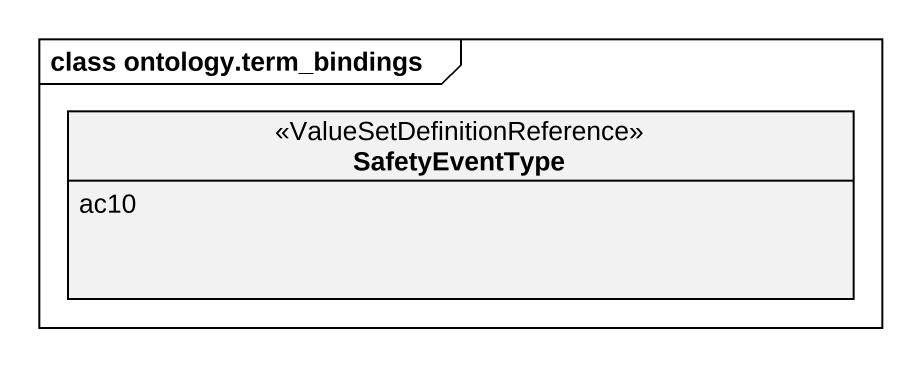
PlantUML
@startuml
mainframe class ontology.term_bindings
hide circle
hide empty members
enum SafetyEventType <<ValueSetDefinitionReference>> {
  ac10
}
@enduml
